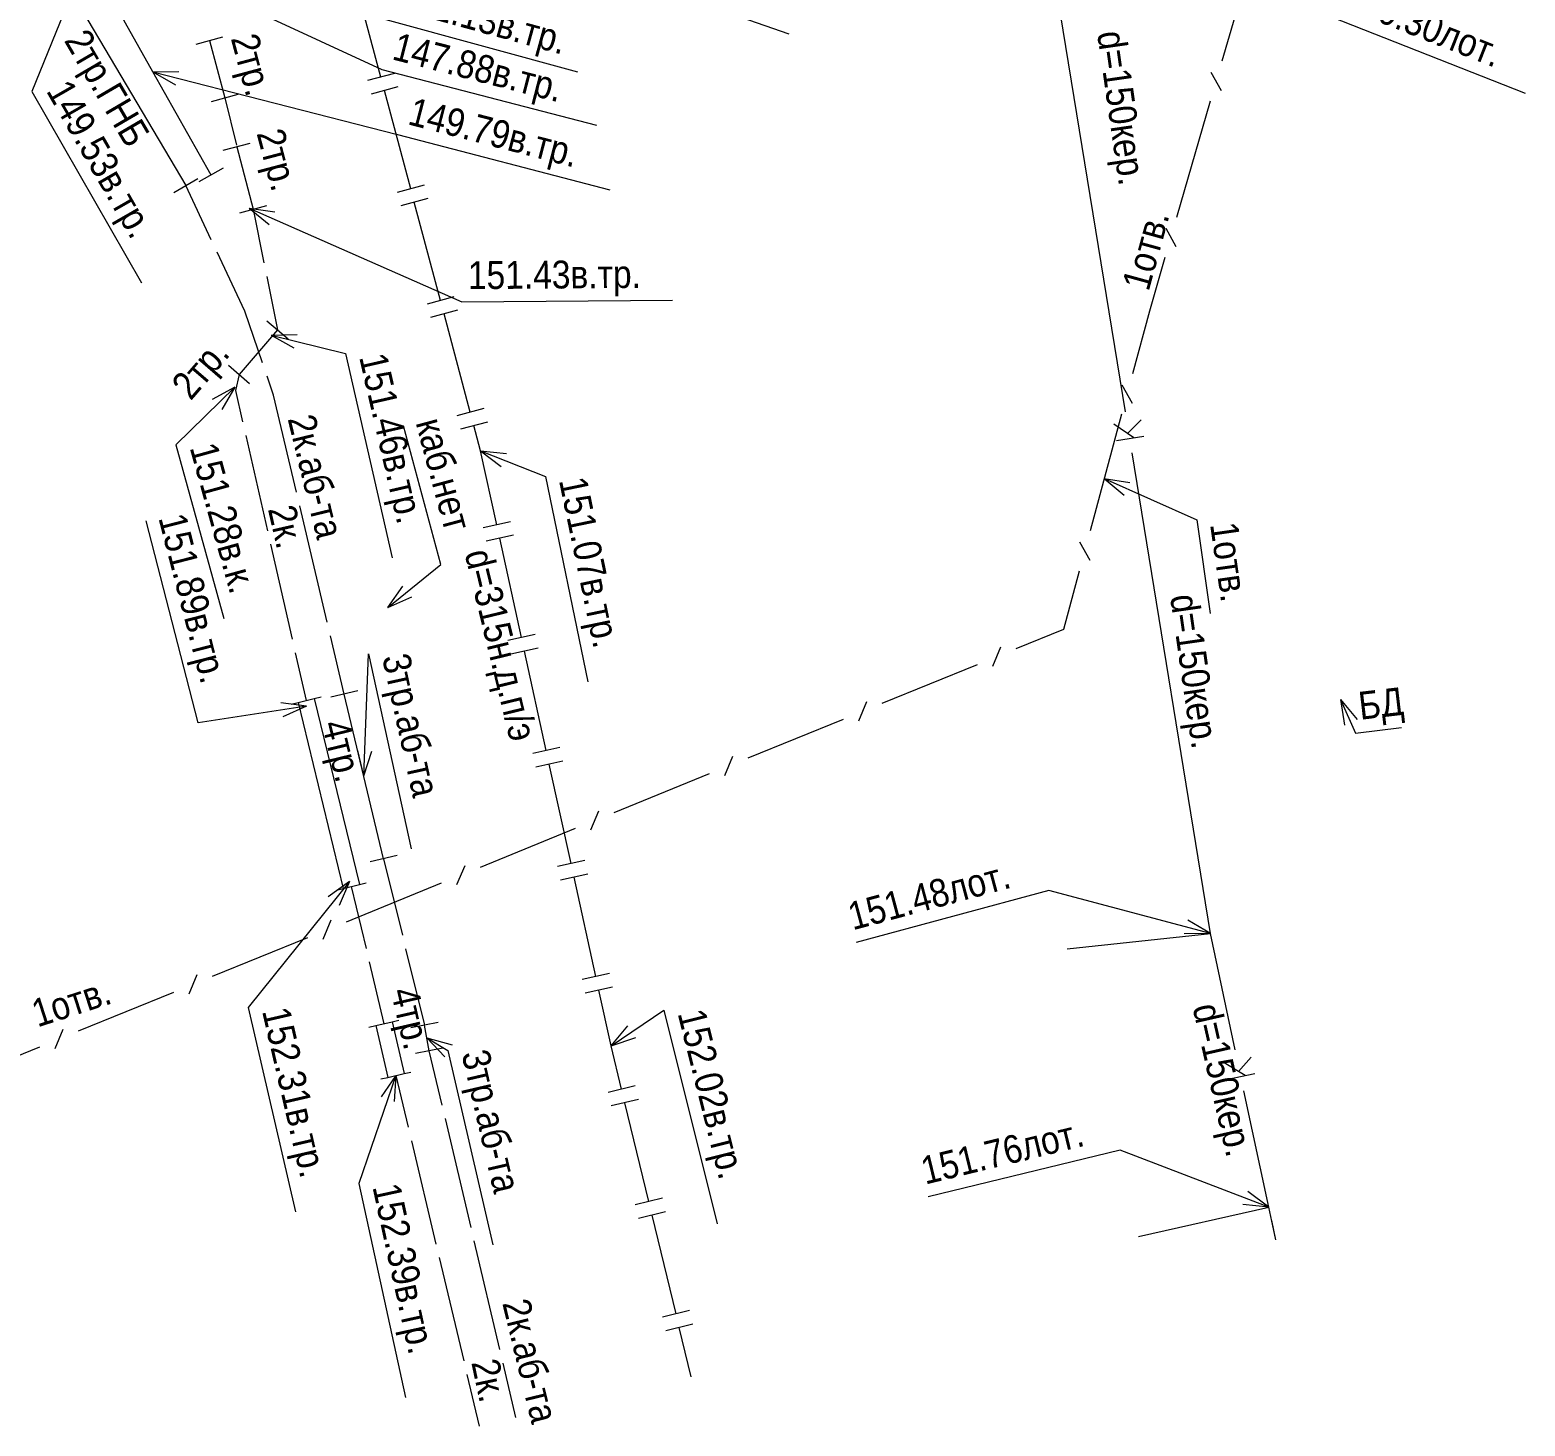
# Model space of a CAD drawing. Header units: metres. Extents: x 369 to 856, y 14070 to 14447.
# Drawn here: x 652.3 to 705.9, y 14210 to 14260.1 of the extents above; entities that cross this region are included whole.
import ezdxf
from ezdxf.enums import TextEntityAlignment as Align

# ---------------------------------------------------------------- set-up
doc = ezdxf.new("R2010")
doc.units = ezdxf.units.M
doc.header["$MEASUREMENT"] = 0
for name, color, linetype, lineweight in [('Газопровод', 7, 'Continuous', 25), ('Кабели', 7, 'Continuous', 25), ('Кабель связи', 7, 'Continuous', 25), ('Кабель электрический', 7, 'Continuous', 25), ('Канализация самотёчная', 7, 'Continuous', 25), ('Подземные коммуникации', 7, 'Continuous', 25)]:
    doc.layers.add(name, color=color, linetype=linetype, lineweight=lineweight)
doc.styles.add('Style-RUSSIAN_1251', font='RUSSIAN_1251.shx')
doc.styles.add('Style-RUSSIAN_1251 I 0.00000', font='RUSSIAN_1251.shx')
doc.linetypes.add('Kn', pattern='A,-1.75,[110,dgnlstyle-500_multi_und.shx,S=0.007857,R=0,X=0,Y=0],-1.75', length=3.5)

# ---------------------------------------------------------------- blocks, each defined once
blk = doc.blocks.new('msdElementTypeLineString_340')
at = {"layer": 'Кабели', "color": 252, "linetype": 'Continuous', "lineweight": 9}
for p, q in [((1.075, 31.9), (1.925, 32.426)), ((20.199, 1.246), (21.059, 1.754))]:
    blk.add_line(p, q, dxfattribs=at)
blk = doc.blocks.new('msdElementTypeMultiLine_41')
at = {"layer": 'Кабели', "color": 252, "linetype": 'Continuous', "lineweight": 9, "flags": 128}
blk.add_lwpolyline([(1.5, 32.163), (2.6, 30.387), (3.717, 28.579), (5.989, 25.061), (7.808, 22.41), (9.753, 19.593), (12.381, 15.361), (14.258, 12.288), (16.545, 8.413), (20.629, 1.5)], dxfattribs=at)
at = {"layer": 'Кабели', "color": 252, "linetype": 'Continuous', "lineweight": 9}
blk.add_blockref('msdElementTypeLineString_340', (0, 0), dxfattribs=at)
blk = doc.blocks.new('msdElementTypeLineString_341')
at = {"layer": 'Кабели', "color": 252, "linetype": 'Continuous', "lineweight": 9}
for p, q in [((1.899, 32.204), (1.101, 31.602)), ((21.529, 1.746), (20.659, 1.254))]:
    blk.add_line(p, q, dxfattribs=at)
blk = doc.blocks.new('msdElementTypeMultiLine_42')
at = {"layer": 'Кабели', "color": 252, "linetype": 'Continuous', "lineweight": 9, "flags": 128}
blk.add_lwpolyline([(21.094, 1.5), (19.005, 5.199), (16.062, 10.459), (12.961, 15.289), (11.485, 17.64), (10.05, 20.049), (8.464, 22.491), (5.174, 27.087), (2.666, 30.356), (1.5, 31.903)], dxfattribs=at)
at = {"layer": 'Кабели', "color": 252, "linetype": 'Continuous', "lineweight": 9}
blk.add_blockref('msdElementTypeLineString_341', (0, 0), dxfattribs=at)
blk = doc.blocks.new('msdElementTypeLineString_348')
at = {"layer": 'Кабели', "color": 252, "linetype": 'Continuous', "lineweight": 9}
for p, q in [((0, 5.972), (0.673, 3.229)), ((0.792, 2.743), (1.465, 0))]:
    blk.add_line(p, q, dxfattribs=at)
blk = doc.blocks.new('msdElementTypeMultiLine_47')
at = {"layer": 'Кабели', "color": 252, "linetype": 'Continuous', "lineweight": 9}
blk.add_blockref('msdElementTypeLineString_348', (0, 0), dxfattribs=at)
blk = doc.blocks.new('msdElementTypeLineString_358')
at = {"layer": 'Кабели', "color": 252, "linetype": 'Continuous', "lineweight": 9}
for p, q in [((1.991, 2.512), (1.009, 2.324)), ((2.166, 1.594), (1.184, 1.406))]:
    blk.add_line(p, q, dxfattribs=at)
blk = doc.blocks.new('msdElementTypeMultiLine_54')
at = {"layer": 'Кабели', "color": 252, "linetype": 'Continuous', "lineweight": 9, "flags": 128}
blk.add_lwpolyline([(1.675, 1.5), (1.5, 2.418)], dxfattribs=at)
at = {"layer": 'Кабели', "color": 252, "linetype": 'Continuous', "lineweight": 9}
blk.add_blockref('msdElementTypeLineString_358', (0, 0), dxfattribs=at)
blk = doc.blocks.new('msdElementTypeLineString_359')
at = {"layer": 'Кабели', "color": 252, "linetype": 'Continuous', "lineweight": 9}
for p, q in [((1.986, 7.525), (1.014, 7.293)), ((3.397, 1.616), (2.425, 1.384))]:
    blk.add_line(p, q, dxfattribs=at)
blk = doc.blocks.new('msdElementTypeMultiLine_55')
at = {"layer": 'Кабели', "color": 252, "linetype": 'Continuous', "lineweight": 9, "flags": 128}
blk.add_lwpolyline([(2.911, 1.5), (1.5, 7.409)], dxfattribs=at)
at = {"layer": 'Кабели', "color": 252, "linetype": 'Continuous', "lineweight": 9}
blk.add_blockref('msdElementTypeLineString_359', (0, 0), dxfattribs=at)
blk = doc.blocks.new('msdElementTypeLineString_422')
at = {"layer": 'Кабель электрический', "color": 252, "linetype": 'Continuous', "lineweight": 9}
for p, q in [((1.017, 3.42), (1.983, 3.68)), ((1.567, 1.37), (2.533, 1.63))]:
    blk.add_line(p, q, dxfattribs=at)
blk = doc.blocks.new('msdElementTypeMultiLine_118')
at = {"layer": 'Кабель электрический', "color": 252, "linetype": 'Continuous', "lineweight": 9, "flags": 128}
blk.add_lwpolyline([(1.5, 3.55), (2.05, 1.5)], dxfattribs=at)
at = {"layer": 'Кабель электрический', "color": 252, "linetype": 'Continuous', "lineweight": 9}
blk.add_blockref('msdElementTypeLineString_422', (0, 0), dxfattribs=at)
blk = doc.blocks.new('msdElementTypeLineString_423')
at = {"layer": 'Кабель электрический', "color": 252, "linetype": 'Continuous', "lineweight": 9}
blk.add_line((0, 1.76), (0.415, 0.06), dxfattribs=at)
blk = doc.blocks.new('msdElementTypeMultiLine_119')
at = {"layer": 'Кабель электрический', "color": 252, "linetype": 'Continuous', "lineweight": 9}
blk.add_blockref('msdElementTypeLineString_423', (0, 0), dxfattribs=at)
blk = doc.blocks.new('msdElementTypeLineString_424')
at = {"layer": 'Кабель электрический', "color": 252, "linetype": 'Continuous', "lineweight": 9}
for p, q in [((1.016, 3.613), (1.984, 3.867)), ((1.606, 1.373), (2.574, 1.627))]:
    blk.add_line(p, q, dxfattribs=at)
blk = doc.blocks.new('msdElementTypeMultiLine_120')
at = {"layer": 'Кабель электрический', "color": 252, "linetype": 'Continuous', "lineweight": 9, "flags": 128}
blk.add_lwpolyline([(1.5, 3.74), (2.09, 1.5)], dxfattribs=at)
at = {"layer": 'Кабель электрический', "color": 252, "linetype": 'Continuous', "lineweight": 9}
blk.add_blockref('msdElementTypeLineString_424', (0, 0), dxfattribs=at)
blk = doc.blocks.new('msdElementTypeLineString_425')
at = {"layer": 'Кабель электрический', "color": 252, "linetype": 'Continuous', "lineweight": 9}
for p, q in [((0, 4.33), (0.386, 2.41)), ((0.484, 1.92), (0.87, 0))]:
    blk.add_line(p, q, dxfattribs=at)
blk = doc.blocks.new('msdElementTypeMultiLine_121')
at = {"layer": 'Кабель электрический', "color": 252, "linetype": 'Continuous', "lineweight": 9}
blk.add_blockref('msdElementTypeLineString_425', (0, 0), dxfattribs=at)
blk = doc.blocks.new('msdElementTypeLineString_426')
at = {"layer": 'Кабель электрический', "color": 252, "linetype": 'Continuous', "lineweight": 9}
for p, q in [((2.501, 3.427), (3.259, 2.773)), ((1.121, 1.827), (1.879, 1.173))]:
    blk.add_line(p, q, dxfattribs=at)
blk = doc.blocks.new('msdElementTypeMultiLine_122')
at = {"layer": 'Кабель электрический', "color": 252, "linetype": 'Continuous', "lineweight": 9, "flags": 128}
blk.add_lwpolyline([(2.88, 3.1), (1.5, 1.5)], dxfattribs=at)
at = {"layer": 'Кабель электрический', "color": 252, "linetype": 'Continuous', "lineweight": 9}
blk.add_blockref('msdElementTypeLineString_426', (0, 0), dxfattribs=at)
blk = doc.blocks.new('msdElementTypeLine_135')
at = {"layer": 'Кабель электрический', "color": 252, "linetype": 'Continuous', "lineweight": 9}
for p, q in [((-0.117, 0.067), (0.126, 0.126)), ((0.125, 0.125), (0.709, 0.267)), ((0.709, 0.267), (0.952, 0.326))]:
    blk.add_line(p, q, dxfattribs=at)
blk = doc.blocks.new('msdElementTypeLine_136')
at = {"layer": 'Кабель электрический', "color": 252, "linetype": 'Continuous', "lineweight": 9}
for p, q in [((-0.117, 0.067), (0.126, 0.126)), ((0.125, 0.125), (0.709, 0.267)), ((0.709, 0.267), (0.952, 0.326))]:
    blk.add_line(p, q, dxfattribs=at)
blk = doc.blocks.new('msdElementTypeMultiLine_123')
at = {"layer": 'Кабель электрический', "color": 252, "linetype": 'Continuous', "lineweight": 9, "flags": 128}
for points in [[(0.125, 6.805), (1.745, 0.125)], [(0.709, 6.947), (2.329, 0.267)]]:
    blk.add_lwpolyline(points, dxfattribs=at)
at = {"layer": 'Кабель электрический', "color": 252, "linetype": 'Continuous', "lineweight": 9}
for name, p in [('msdElementTypeLine_136', (0, 6.68)), ('msdElementTypeLine_135', (1.62, 0))]:
    blk.add_blockref(name, p, dxfattribs=at)
blk = doc.blocks.new('msdElementTypeLineString_427')
at = {"layer": 'Кабель электрический', "color": 252, "linetype": 'Continuous', "lineweight": 9}
for p, q in [((0, 4.92), (0.527, 2.703)), ((0.643, 2.217), (1.17, 0))]:
    blk.add_line(p, q, dxfattribs=at)
blk = doc.blocks.new('msdElementTypeMultiLine_124')
at = {"layer": 'Кабель электрический', "color": 252, "linetype": 'Continuous', "lineweight": 9}
blk.add_blockref('msdElementTypeLineString_427', (0, 0), dxfattribs=at)
blk = doc.blocks.new('msdElementTypeLine_137')
at = {"layer": 'Кабель электрический', "color": 252, "linetype": 'Continuous', "lineweight": 9}
for p, q in [((-0.118, 0.069), (0.126, 0.126)), ((0.126, 0.125), (0.71, 0.261)), ((0.71, 0.261), (0.954, 0.317))]:
    blk.add_line(p, q, dxfattribs=at)
blk = doc.blocks.new('msdElementTypeLine_138')
at = {"layer": 'Кабель электрический', "color": 252, "linetype": 'Continuous', "lineweight": 9}
for p, q in [((-0.118, 0.069), (0.126, 0.126)), ((0.126, 0.125), (0.71, 0.261)), ((0.71, 0.261), (0.954, 0.317))]:
    blk.add_line(p, q, dxfattribs=at)
blk = doc.blocks.new('msdElementTypeMultiLine_125')
at = {"layer": 'Кабель электрический', "color": 252, "linetype": 'Continuous', "lineweight": 9, "flags": 128}
for points in [[(0.126, 1.985), (0.556, 0.125)], [(0.71, 2.121), (1.14, 0.261)]]:
    blk.add_lwpolyline(points, dxfattribs=at)
at = {"layer": 'Кабель электрический', "color": 252, "linetype": 'Continuous', "lineweight": 9}
for name, p in [('msdElementTypeLine_138', (0, 1.86)), ('msdElementTypeLine_137', (0.43, 0))]:
    blk.add_blockref(name, p, dxfattribs=at)
blk = doc.blocks.new('msdElementTypeLineString_498')
at = {"layer": 'Кабель электрический', "color": 252, "linetype": 'Continuous', "lineweight": 9}
for p, q in [((0.369, 9.506), (1.148, 6.093)), ((1.259, 5.606), (2.039, 2.194)), ((2.15, 1.706), (2.54, 0))]:
    blk.add_line(p, q, dxfattribs=at)
at = {"layer": 'Кабель электрический', "color": 252, "linetype": 'Continuous', "lineweight": 9, "flags": 128}
blk.add_lwpolyline([(0.13, 11.7), (0, 11.12), (0.257, 9.993)], dxfattribs=at)
blk = doc.blocks.new('msdElementTypeMultiLine_191')
at = {"layer": 'Кабель электрический', "color": 252, "linetype": 'Continuous', "lineweight": 9}
blk.add_blockref('msdElementTypeLineString_498', (0, 0), dxfattribs=at)
blk = doc.blocks.new('msdElementTypeLineString_500')
at = {"layer": 'Кабели', "color": 252, "linetype": 'Continuous', "lineweight": 9}
for p, q in [((0.913, 16.306), (0, 18.251)), ((5.081, 2.578), (4.094, 6.761)), ((5.69, 0), (5.196, 2.092))]:
    blk.add_line(p, q, dxfattribs=at)
at = {"layer": 'Кабели', "color": 252, "linetype": 'Continuous', "lineweight": 9, "flags": 128}
for points in [[(2.758, 11.883), (2.116, 13.742), (1.125, 15.853)], [(3.979, 7.248), (3.156, 10.732), (2.921, 11.411)]]:
    blk.add_lwpolyline(points, dxfattribs=at)
blk = doc.blocks.new('msdElementTypeMultiLine_195')
at = {"layer": 'Кабели', "color": 252, "linetype": 'Continuous', "lineweight": 9}
blk.add_blockref('msdElementTypeLineString_500', (0, 0), dxfattribs=at)
blk = doc.blocks.new('msdElementTypeLineString_573')
at = {"layer": 'Канализация самотёчная', "color": 252, "linetype": 'Continuous', "lineweight": 9}
for p, q in [((0.893, 5.645), (0, 9.823)), ((2.099, 0), (1.206, 4.178))]:
    blk.add_line(p, q, dxfattribs=at)
blk = doc.blocks.new('msdElementTypeLineString_574')
at = {"layer": 'Канализация самотёчная', "color": 252, "linetype": 'Continuous', "lineweight": 9}
for p, q in [((1.752, 5.233), (1.003, 5.687)), ((1.515, 5.377), (1.972, 5.893)), ((1.128, 5.1), (2.097, 5.307))]:
    blk.add_line(p, q, dxfattribs=at)
blk = doc.blocks.new('msdElementTypeMultiLine_262')
at = {"layer": 'Канализация самотёчная', "color": 252, "linetype": 'Continuous', "lineweight": 9}
for name, p in [('msdElementTypeLineString_573', (0.506, 0.506)), ('msdElementTypeLineString_574', (0, 0))]:
    blk.add_blockref(name, p, dxfattribs=at)
blk = doc.blocks.new('msdElementTypeMultiLine_263')
at = {"layer": 'Канализация самотёчная', "color": 252, "linetype": 'Continuous', "lineweight": 9, "flags": 128}
blk.add_lwpolyline([(0.001, 0.001), (4.682, 1.057)], dxfattribs=at)
blk = doc.blocks.new('msdElementTypeLineString_719')
at = {"layer": 'Канализация самотёчная', "color": 252, "linetype": 'Continuous', "lineweight": 9}
for p, q in [((2.807, 18.72), (0.001, 35.96)), ((5.855, 0), (3.049, 17.24))]:
    blk.add_line(p, q, dxfattribs=at)
blk = doc.blocks.new('msdElementTypeLineString_720')
at = {"layer": 'Канализация самотёчная', "color": 252, "linetype": 'Continuous', "lineweight": 9}
for p, q in [((3.621, 18.292), (2.895, 18.782)), ((3.391, 18.447), (3.873, 18.941)), ((2.992, 18.19), (3.969, 18.349))]:
    blk.add_line(p, q, dxfattribs=at)
blk = doc.blocks.new('msdElementTypeMultiLine_353')
at = {"layer": 'Канализация самотёчная', "color": 252, "linetype": 'Continuous', "lineweight": 9}
for name, p in [('msdElementTypeLineString_719', (0.506, 0.506)), ('msdElementTypeLineString_720', (0, 0))]:
    blk.add_blockref(name, p, dxfattribs=at)
blk = doc.blocks.new('msdElementTypeLineString_725')
at = {"layer": 'Кабель связи', "color": 252, "linetype": 'Continuous', "lineweight": 9}
for p, q in [((8.179, 28.349), (7.576, 26.267)), ((7.186, 25.875), (7.547, 25.218)), ((7.158, 24.826), (5.951, 20.662)), ((5.561, 20.27), (5.923, 19.613)), ((5.533, 19.221), (4.326, 15.057)), ((3.936, 14.665), (4.298, 14.008)), ((2.36, 9.041), (2.734, 8.391)), ((2.352, 7.992), (1.222, 3.806)), ((0.84, 3.407), (1.213, 2.757)), ((0.831, 2.358), (0.266, 0.265))]:
    blk.add_line(p, q, dxfattribs=at)
at = {"layer": 'Кабель связи', "color": 252, "linetype": 'Continuous', "lineweight": 9, "flags": 128}
blk.add_lwpolyline([(3.908, 13.616), (3.35, 11.69), (2.743, 9.44)], dxfattribs=at)
blk = doc.blocks.new('msdElementTypeMultiLine_359')
at = {"layer": 'Кабель связи', "color": 252, "linetype": 'Continuous', "lineweight": 9}
blk.add_blockref('msdElementTypeLineString_725', (0, 0), dxfattribs=at)
blk = doc.blocks.new('msdElementTypeLineString_736')
at = {"layer": 'Кабель связи', "color": 252, "linetype": 'Continuous', "lineweight": 9}
for p, q in [((57.949, 23.783), (56.24, 23.086)), ((55.691, 23.149), (55.4, 22.458)), ((54.851, 22.52), (51.433, 21.126)), ((50.884, 21.189), (50.593, 20.498)), ((50.044, 20.56), (46.626, 19.167)), ((46.077, 19.229), (45.786, 18.538)), ((45.237, 18.6), (41.819, 17.207)), ((41.27, 17.269), (40.979, 16.578)), ((40.43, 16.64), (37.012, 15.247)), ((36.463, 15.309), (36.173, 14.618)), ((35.623, 14.681), (32.205, 13.287)), ((31.656, 13.349), (31.366, 12.658)), ((30.816, 12.721), (27.399, 11.327)), ((26.849, 11.39), (26.559, 10.699)), ((26.01, 10.761), (22.592, 9.367)), ((22.042, 9.43), (21.752, 8.739)), ((21.203, 8.801), (17.785, 7.408))]:
    blk.add_line(p, q, dxfattribs=at)
blk = doc.blocks.new('msdElementTypeMultiLine_367')
at = {"layer": 'Кабель связи', "color": 252, "linetype": 'Continuous', "lineweight": 9}
blk.add_blockref('msdElementTypeLineString_736', (0, 0), dxfattribs=at)
blk = doc.blocks.new('msdElementTypeMultiLine_370')
at = {"layer": 'Канализация самотёчная', "color": 252, "linetype": 'Continuous', "lineweight": 9, "flags": 128}
blk.add_lwpolyline([(0.001, 0.001), (5.134, 0.557)], dxfattribs=at)
blk = doc.blocks.new('msdElementTypeLineString_853')
at = {"layer": 'Кабели', "color": 252, "linetype": 'Continuous', "lineweight": 9}
for p, q in [((0.461, 11.214), (0, 13.165)), ((1.497, 6.826), (0.576, 10.728)), ((2.534, 2.438), (1.612, 6.34)), ((3.11, 0.001), (2.649, 1.951))]:
    blk.add_line(p, q, dxfattribs=at)
blk = doc.blocks.new('msdElementTypeMultiLine_458')
at = {"layer": 'Кабели', "color": 252, "linetype": 'Continuous', "lineweight": 9}
blk.add_blockref('msdElementTypeLineString_853', (0, 0), dxfattribs=at)
blk = doc.blocks.new('msdElementTypeLineString_902')
at = {"layer": 'Кабель электрический', "color": 252, "linetype": 'Continuous', "lineweight": 9}
for p, q in [((0, 12.581), (0.441, 10.728)), ((0.556, 10.241), (1.438, 6.534)), ((1.553, 6.048), (2.435, 2.341)), ((2.55, 1.854), (2.991, 0.001))]:
    blk.add_line(p, q, dxfattribs=at)
blk = doc.blocks.new('msdElementTypeMultiLine_496')
at = {"layer": 'Кабель электрический', "color": 252, "linetype": 'Continuous', "lineweight": 9}
blk.add_blockref('msdElementTypeLineString_902', (0, 0), dxfattribs=at)
blk = doc.blocks.new('msdElementTypeLineString_936')
at = {"layer": 'Газопровод', "color": 252, "linetype": 'Continuous', "lineweight": 9}
for p, q in [((3.162, 47.146), (2.221, 50.672)), ((3.645, 47.275), (2.679, 47.017)), ((3.774, 46.792), (2.808, 46.534)), ((4.231, 43.137), (3.291, 46.663)), ((4.714, 43.266), (3.748, 43.008)), ((4.843, 42.783), (3.877, 42.525)), ((5.301, 39.128), (4.36, 42.654)), ((5.784, 39.257), (4.818, 38.999)), ((5.913, 38.774), (4.947, 38.516)), ((6.37, 35.119), (5.43, 38.645)), ((6.854, 35.248), (5.887, 34.99)), ((6.982, 34.765), (6.016, 34.507)), ((7.81, 31.189), (6.833, 30.974)), ((7.917, 30.7), (6.94, 30.486)), ((8.21, 27.029), (7.428, 30.593)), ((8.698, 27.136), (7.721, 26.921)), ((8.805, 26.647), (7.829, 26.433)), ((9.098, 22.976), (8.317, 26.54)), ((9.587, 23.083), (8.61, 22.869)), ((9.694, 22.594), (8.717, 22.38)), ((9.987, 18.923), (9.205, 22.487)), ((10.475, 19.03), (9.498, 18.816)), ((10.582, 18.541), (9.605, 18.327)), ((10.875, 14.87), (10.094, 18.434)), ((11.364, 14.977), (10.387, 14.763)), ((11.471, 14.488), (10.494, 14.274)), ((12.284, 10.942), (11.312, 10.707)), ((12.402, 10.456), (11.43, 10.221)), ((12.775, 6.792), (11.916, 10.339)), ((13.261, 6.91), (12.289, 6.674)), ((13.379, 6.424), (12.407, 6.188)), ((13.753, 2.76), (12.893, 6.306)), ((14.238, 2.877), (13.267, 2.642)), ((14.356, 2.392), (13.384, 2.156)), ((14.3, 0.5), (13.87, 2.274))]:
    blk.add_line(p, q, dxfattribs=at)
at = {"layer": 'Газопровод', "color": 252, "linetype": 'Continuous', "lineweight": 9, "flags": 128}
for points in [[(7.321, 31.082), (6.74, 33.734), (6.499, 34.636)], [(11.798, 10.825), (11.42, 12.384), (10.982, 14.381)]]:
    blk.add_lwpolyline(points, dxfattribs=at)
blk = doc.blocks.new('msdElementTypeMultiLine_523')
at = {"layer": 'Газопровод', "color": 252, "linetype": 'Continuous', "lineweight": 9}
blk.add_blockref('msdElementTypeLineString_936', (0, 0), dxfattribs=at)
blk = doc.blocks.new('msdElementTypeLineString_978')
at = {"layer": 'Канализация самотёчная', "color": 252, "linetype": 'Continuous', "lineweight": 9}
blk.add_line((0.252, 0.001), (0.105, 0.685), dxfattribs=at)
blk = doc.blocks.new('msdElementTypeMultiLine_557')
at = {"layer": 'Канализация самотёчная', "color": 252, "linetype": 'Kn', "lineweight": 9, "flags": 128}
blk.add_lwpolyline([(0.758, 0.507), (0.507, 1.676)], dxfattribs=at)
at = {"layer": 'Канализация самотёчная', "color": 252, "linetype": 'Continuous', "lineweight": 9}
blk.add_blockref('msdElementTypeLineString_978', (0.506, 0.506), dxfattribs=at)
blk = doc.blocks.new('DIMTXT_63')
at = {"layer": 'Кабели', "color": 252, "linetype": 'Continuous', "lineweight": 9}
for q in [(-0.571, -0.739), (-0.108, -0.928)]:
    blk.add_line((0, 0), q, dxfattribs=at)
at = {"layer": 'Кабели', "color": 252, "linetype": 'Continuous', "lineweight": 9, "flags": 128}
blk.add_lwpolyline([(0, 0), (-1.444, -3.545), (2.496, -10.402)], dxfattribs=at)
at = {"layer": 'Кабели', "color": 252, "linetype": 'Continuous', "lineweight": 9, "style": 'Style-RUSSIAN_1251', "width": 0.9}
blk.add_text('149.53в.тр.', height=1, rotation=299.8786, dxfattribs=at).set_placement((-0.074, -3.018), align=Align.TOP_LEFT)
blk = doc.blocks.new('DIMTXT_64')
at = {"layer": 'Кабели', "color": 252, "linetype": 'Continuous', "lineweight": 9}
for q in [(0.711, -0.606), (0.922, -0.152)]:
    blk.add_line((0, 0), q, dxfattribs=at)
at = {"layer": 'Кабели', "color": 252, "linetype": 'Continuous', "lineweight": 9, "flags": 128}
blk.add_lwpolyline([(0, 0), (11.16, -5.178), (18.864, -7.169)], dxfattribs=at)
at = {"layer": 'Кабели', "color": 252, "linetype": 'Continuous', "lineweight": 9, "style": 'Style-RUSSIAN_1251', "width": 0.9}
blk.add_text('147.88в.тр.', height=1, rotation=345.5136, dxfattribs=at).set_placement((11.74, -3.831), align=Align.TOP_LEFT)
blk = doc.blocks.new('DIMTXT_82')
at = {"layer": 'Кабели', "color": 252, "linetype": 'Continuous', "lineweight": 9}
for q in [(-0.216, 0.909), (0.284, 0.89)]:
    blk.add_line((0, 0), q, dxfattribs=at)
at = {"layer": 'Кабели', "color": 252, "linetype": 'Continuous', "lineweight": 9, "flags": 128}
blk.add_lwpolyline([(0, 0), (0.164, 4.383), (1.703, -2.616)], dxfattribs=at)
at = {"layer": 'Кабели', "color": 252, "linetype": 'Continuous', "lineweight": 9, "style": 'Style-RUSSIAN_1251', "width": 0.9}
blk.add_text('3тр.аб-та', height=1, rotation=282.398, dxfattribs=at).set_placement((1.629, 4.475), align=Align.TOP_LEFT)
blk = doc.blocks.new('DIMTXT_133')
at = {"layer": 'Кабель связи', "color": 252, "linetype": 'Continuous', "lineweight": 9}
for q in [(0.72, -0.595), (0.924, -0.139)]:
    blk.add_line((0, 0), q, dxfattribs=at)
at = {"layer": 'Кабель связи', "color": 252, "linetype": 'Continuous', "lineweight": 9, "flags": 128}
blk.add_lwpolyline([(0, 0), (3.321, -1.483), (3.801, -4.841)], dxfattribs=at)
at = {"layer": 'Кабель связи', "color": 252, "linetype": 'Continuous', "lineweight": 9, "style": 'Style-RUSSIAN_1251', "width": 0.9}
blk.add_text('1отв.', height=1, rotation=278.1249, dxfattribs=at).set_placement((4.789, -1.5), align=Align.TOP_LEFT)
blk = doc.blocks.new('DIMTXT_148')
at = {"layer": 'Кабели', "color": 252, "linetype": 'Continuous', "lineweight": 9}
for q in [(0.647, -0.674), (0.902, -0.244)]:
    blk.add_line((0, 0), q, dxfattribs=at)
at = {"layer": 'Кабели', "color": 252, "linetype": 'Continuous', "lineweight": 9, "flags": 128}
blk.add_lwpolyline([(0, 0), (0.751, -0.445), (2.37, -7.425)], dxfattribs=at)
at = {"layer": 'Кабели', "color": 252, "linetype": 'Continuous', "lineweight": 9, "style": 'Style-RUSSIAN_1251', "width": 0.9}
blk.add_text('3тр.аб-та', height=1, rotation=283.0628, dxfattribs=at).set_placement((2.214, -0.336), align=Align.TOP_LEFT)
blk = doc.blocks.new('DIMTXT_158')
at = {"layer": 'Газопровод', "color": 252, "linetype": 'Continuous', "lineweight": 9}
for q in [(0.608, 0.709), (0.887, 0.294)]:
    blk.add_line((0, 0), q, dxfattribs=at)
at = {"layer": 'Газопровод', "color": 252, "linetype": 'Continuous', "lineweight": 9, "flags": 128}
blk.add_lwpolyline([(0, 0), (1.895, 1.272), (3.814, -6.392)], dxfattribs=at)
at = {"layer": 'Газопровод', "color": 252, "linetype": 'Continuous', "lineweight": 9, "style": 'Style-RUSSIAN_1251', "width": 0.9}
blk.add_text('152.02в.тр.', height=1, rotation=284.0585, dxfattribs=at).set_placement((3.356, 1.406), align=Align.TOP_LEFT)
blk = doc.blocks.new('DIMTXT_159')
at = {"layer": 'Газопровод', "color": 252, "linetype": 'Continuous', "lineweight": 9}
for q in [(0.743, -0.566), (0.928, -0.102)]:
    blk.add_line((0, 0), q, dxfattribs=at)
at = {"layer": 'Газопровод', "color": 252, "linetype": 'Continuous', "lineweight": 9, "flags": 128}
blk.add_lwpolyline([(0, 0), (2.323, -0.929), (3.846, -8.291)], dxfattribs=at)
at = {"layer": 'Газопровод', "color": 252, "linetype": 'Continuous', "lineweight": 9, "style": 'Style-RUSSIAN_1251', "width": 0.9}
blk.add_text('151.07в.тр.', height=1, rotation=281.689, dxfattribs=at).set_placement((3.788, -0.856), align=Align.TOP_LEFT)
blk = doc.blocks.new('DIMTXT_296')
at = {"layer": 'Кабели', "color": 252, "linetype": 'Continuous', "lineweight": 9}
for q in [(0.934, 0.019), (0.81, -0.466)]:
    blk.add_line((0, 0), q, dxfattribs=at)
at = {"layer": 'Кабели', "color": 252, "linetype": 'Continuous', "lineweight": 9, "flags": 128}
blk.add_lwpolyline([(0, 0), (8.78, -2.249), (16.399, -4.231)], dxfattribs=at)
at = {"layer": 'Кабели', "color": 252, "linetype": 'Continuous', "lineweight": 9, "style": 'Style-RUSSIAN_1251', "width": 0.9}
blk.add_text('149.79в.тр.', height=1, rotation=345.4182, dxfattribs=at).set_placement((9.363, -0.903), align=Align.TOP_LEFT)
blk = doc.blocks.new('DIMTXT_388')
at = {"layer": 'Канализация самотёчная', "color": 252, "linetype": 'Continuous', "lineweight": 9}
for q in [(0.79, -0.498), (0.934, -0.02)]:
    blk.add_line((0, 0), q, dxfattribs=at)
at = {"layer": 'Канализация самотёчная', "color": 252, "linetype": 'Continuous', "lineweight": 9, "flags": 128}
blk.add_lwpolyline([(0, 0), (10.169, -3.055), (17.149, -5.811)], dxfattribs=at)
at = {"layer": 'Канализация самотёчная', "color": 252, "linetype": 'Continuous', "lineweight": 9, "style": 'Style-RUSSIAN_1251', "width": 0.9}
blk.add_text('150.30лот.', height=1, rotation=338.4577, dxfattribs=at).set_placement((10.91, -1.789), align=Align.TOP_LEFT)
blk = doc.blocks.new('DIMTXT_399')
at = {"layer": 'Канализация самотёчная', "color": 252, "linetype": 'Continuous', "lineweight": 9}
for q in [(-0.934, -0.011), (-0.806, 0.473)]:
    blk.add_line((0, 0), q, dxfattribs=at)
at = {"layer": 'Канализация самотёчная', "color": 252, "linetype": 'Continuous', "lineweight": 9, "flags": 128}
blk.add_lwpolyline([(0, 0), (-5.79, 1.538), (-12.715, -0.328)], dxfattribs=at)
at = {"layer": 'Канализация самотёчная', "color": 252, "linetype": 'Continuous', "lineweight": 9, "style": 'Style-RUSSIAN_1251', "width": 0.9}
blk.add_text('151.48лот.', height=1, rotation=15.0754, dxfattribs=at).set_placement((-13.092, 1.073), align=Align.TOP_LEFT)
blk = doc.blocks.new('DIMTXT_431')
at = {"layer": 'Канализация самотёчная', "color": 252, "linetype": 'Continuous', "lineweight": 9}
for q in [(-0.751, 0.556), (-0.93, 0.089)]:
    blk.add_line((0, 0), q, dxfattribs=at)
at = {"layer": 'Канализация самотёчная', "color": 252, "linetype": 'Continuous', "lineweight": 9, "flags": 128}
blk.add_lwpolyline([(0, 0), (-5.333, 2.045), (-12.226, 0.369)], dxfattribs=at)
at = {"layer": 'Канализация самотёчная', "color": 252, "linetype": 'Continuous', "lineweight": 9, "style": 'Style-RUSSIAN_1251', "width": 0.9}
blk.add_text('151.76лот.', height=1, rotation=13.6646, dxfattribs=at).set_placement((-12.568, 1.778), align=Align.TOP_LEFT)
blk = doc.blocks.new('DIMTXT_514')
at = {"layer": 'Кабель электрический', "color": 252, "linetype": 'Continuous', "lineweight": 9}
for q in [(-0.927, 0.111), (-0.852, -0.383)]:
    blk.add_line((0, 0), q, dxfattribs=at)
at = {"layer": 'Кабель электрический', "color": 252, "linetype": 'Continuous', "lineweight": 9, "flags": 128}
blk.add_lwpolyline([(0, 0), (-3.898, -0.597), (-5.76, 6.642)], dxfattribs=at)
at = {"layer": 'Кабель электрический', "color": 252, "linetype": 'Continuous', "lineweight": 9, "style": 'Style-RUSSIAN_1251', "width": 0.9}
blk.add_text('151.89в.тр.', height=1, rotation=284.4255, dxfattribs=at).set_placement((-4.356, 7.003), align=Align.TOP_LEFT)
blk = doc.blocks.new('DIMTXT_515')
at = {"layer": 'Кабель электрический', "color": 252, "linetype": 'Continuous', "lineweight": 9}
for q in [(-0.758, -0.546), (-0.368, -0.859)]:
    blk.add_line((0, 0), q, dxfattribs=at)
at = {"layer": 'Кабель электрический', "color": 252, "linetype": 'Continuous', "lineweight": 9, "flags": 128}
blk.add_lwpolyline([(0, 0), (-3.627, -4.525), (-1.937, -11.851)], dxfattribs=at)
at = {"layer": 'Кабель электрический', "color": 252, "linetype": 'Continuous', "lineweight": 9, "style": 'Style-RUSSIAN_1251', "width": 0.9}
blk.add_text('152.31в.тр.', height=1, rotation=282.9886, dxfattribs=at).set_placement((-2.163, -4.419), align=Align.TOP_LEFT)
blk = doc.blocks.new('DIMTXT_516')
at = {"layer": 'Кабель электрический', "color": 252, "linetype": 'Continuous', "lineweight": 9}
for q in [(-0.529, -0.77), (-0.056, -0.932)]:
    blk.add_line((0, 0), q, dxfattribs=at)
at = {"layer": 'Кабель электрический', "color": 252, "linetype": 'Continuous', "lineweight": 9, "flags": 128}
blk.add_lwpolyline([(0, 0), (-1.33, -3.876), (0.345, -11.56)], dxfattribs=at)
at = {"layer": 'Кабель электрический', "color": 252, "linetype": 'Continuous', "lineweight": 9, "style": 'Style-RUSSIAN_1251', "width": 0.9}
blk.add_text('152.39в.тр.', height=1, rotation=282.2948, dxfattribs=at).set_placement((0.134, -3.787), align=Align.TOP_LEFT)
blk = doc.blocks.new('DIMTXT_517')
at = {"layer": 'Кабель электрический', "color": 252, "linetype": 'Continuous', "lineweight": 9}
for q in [(0.934, 0.025), (0.813, -0.46)]:
    blk.add_line((0, 0), q, dxfattribs=at)
at = {"layer": 'Кабель электрический', "color": 252, "linetype": 'Continuous', "lineweight": 9, "flags": 128}
blk.add_lwpolyline([(0, 0), (2.667, -0.664), (4.343, -7.992)], dxfattribs=at)
at = {"layer": 'Кабель электрический', "color": 252, "linetype": 'Continuous', "lineweight": 9, "style": 'Style-RUSSIAN_1251', "width": 0.9}
blk.add_text('151.46в.тр.', height=1, rotation=282.8878, dxfattribs=at).set_placement((4.13, -0.56), align=Align.TOP_LEFT)
blk = doc.blocks.new('DIMTXT_518')
at = {"layer": 'Кабель электрический', "color": 252, "linetype": 'Continuous', "lineweight": 9}
for q in [(-0.819, -0.449), (-0.47, -0.807)]:
    blk.add_line((0, 0), q, dxfattribs=at)
at = {"layer": 'Кабель электрический', "color": 252, "linetype": 'Continuous', "lineweight": 9, "flags": 128}
blk.add_lwpolyline([(0, 0), (-2.124, -2.069), (-0.401, -8.303)], dxfattribs=at)
at = {"layer": 'Кабель электрический', "color": 252, "linetype": 'Continuous', "lineweight": 9, "style": 'Style-RUSSIAN_1251', "width": 0.9}
blk.add_text('151.28в.к.', height=1, rotation=285.4542, dxfattribs=at).set_placement((-0.667, -1.9), align=Align.TOP_LEFT)
blk = doc.blocks.new('DIMTXT_519')
at = {"layer": 'Кабель электрический', "color": 252, "linetype": 'Continuous', "lineweight": 9}
for q in [(0.723, -0.591), (0.924, -0.134)]:
    blk.add_line((0, 0), q, dxfattribs=at)
at = {"layer": 'Кабель электрический', "color": 252, "linetype": 'Continuous', "lineweight": 9, "flags": 128}
blk.add_lwpolyline([(0, 0), (7.633, -3.359), (15.193, -3.301)], dxfattribs=at)
at = {"layer": 'Кабель электрический', "color": 252, "linetype": 'Continuous', "lineweight": 9, "style": 'Style-RUSSIAN_1251', "width": 0.9}
blk.add_text('151.43в.тр.', height=1, rotation=0.4409, dxfattribs=at).set_placement((7.847, -1.907), align=Align.TOP_LEFT)
blk = doc.blocks.new('DIMTXT_520')
at = {"layer": 'Кабель электрический', "color": 252, "linetype": 'Continuous', "lineweight": 9}
for q in [(0.71, -0.606), (0.921, -0.153)]:
    blk.add_line((0, 0), q, dxfattribs=at)
at = {"layer": 'Кабель электрический', "color": 252, "linetype": 'Continuous', "lineweight": 9, "flags": 128}
blk.add_lwpolyline([(0, 0), (7.244, -3.372), (14.117, -5.258)], dxfattribs=at)
at = {"layer": 'Кабель электрический', "color": 252, "linetype": 'Continuous', "lineweight": 9, "style": 'Style-RUSSIAN_1251', "width": 0.9}
blk.add_text('151.13в.тр.', height=1, rotation=344.6521, dxfattribs=at).set_placement((7.844, -2.033), align=Align.TOP_LEFT)
blk = doc.blocks.new('DIMTXT_577')
at = {"layer": 'Кабель электрический', "color": 252, "linetype": 'Continuous', "lineweight": 9}
for q in [(0.539, 0.763), (0.855, 0.376)]:
    blk.add_line((0, 0), q, dxfattribs=at)
at = {"layer": 'Кабель электрический', "color": 252, "linetype": 'Continuous', "lineweight": 9, "flags": 128}
blk.add_lwpolyline([(0, 0), (1.893, 1.546), (0.555, 6.518)], dxfattribs=at)
at = {"layer": 'Кабель электрический', "color": 252, "linetype": 'Continuous', "lineweight": 9, "style": 'Style-RUSSIAN_1251', "width": 0.9}
blk.add_text('каб.нет', height=1, rotation=285.058, dxfattribs=at).set_placement((1.955, 6.895), align=Align.TOP_LEFT)
blk = doc.blocks.new('DIMTXT_578')
at = {"layer": 'Подземные коммуникации', "color": 252, "linetype": 'Continuous', "lineweight": 9}
for q in [(0.139, -0.924), (0.595, -0.72)]:
    blk.add_line((0, 0), q, dxfattribs=at)
at = {"layer": 'Подземные коммуникации', "color": 252, "linetype": 'Continuous', "lineweight": 9, "flags": 128}
blk.add_lwpolyline([(0, 0), (0.537, -1.204), (2.191, -1.011)], dxfattribs=at)
at = {"layer": 'Подземные коммуникации', "color": 252, "linetype": 'Continuous', "lineweight": 9, "style": 'Style-RUSSIAN_1251', "width": 0.9}
blk.add_text('БД', height=1, rotation=6.6576, dxfattribs=at).set_placement((0.593, 0.263), align=Align.TOP_LEFT)
blk = doc.blocks.new('DIMTXT_613')
at = {"layer": 'Газопровод', "color": 252, "linetype": 'Continuous', "lineweight": 9}
for q in [(0.777, -0.519), (0.933, -0.044)]:
    blk.add_line((0, 0), q, dxfattribs=at)
at = {"layer": 'Газопровод', "color": 252, "linetype": 'Continuous', "lineweight": 9, "flags": 128}
blk.add_lwpolyline([(0, 0), (8.445, -2.777), (16.505, -5.596)], dxfattribs=at)
at = {"layer": 'Газопровод', "color": 252, "linetype": 'Continuous', "lineweight": 9, "style": 'Style-RUSSIAN_1251', "width": 0.9}
blk.add_text('d=315н.д.п/э', height=1, rotation=340.7265, dxfattribs=at).set_placement((9.136, -1.483), align=Align.TOP_LEFT)

msp = doc.modelspace()

# ---------------------------------------------------------------- block references
at = {"layer": 'Газопровод', "color": 252, "linetype": 'Continuous', "lineweight": 9}
for name, p in [('msdElementTypeMultiLine_523', (661.7, 14211.246)), ('DIMTXT_613', (662.99, 14265.533)), ('DIMTXT_159', (668.44, 14244.98)), ('DIMTXT_158', (673.12, 14223.63))]:
    msp.add_blockref(name, p, dxfattribs=at)
at = {"layer": 'Кабели', "color": 252, "linetype": 'Continuous', "lineweight": 9}
for name, p in [('msdElementTypeMultiLine_41', (637.228, 14253)), ('msdElementTypeMultiLine_42', (637.671, 14253.376)), ('DIMTXT_64', (653.733, 14263.835)), ('DIMTXT_63', (653.773, 14261.413)), ('DIMTXT_296', (656.676, 14258.575)), ('msdElementTypeMultiLine_195', (657.857, 14236.249)), ('DIMTXT_82', (664.248, 14233.312)), ('msdElementTypeMultiLine_55', (662.047, 14228.84)), ('msdElementTypeMultiLine_47', (664.958, 14224.368)), ('msdElementTypeMultiLine_54', (664.923, 14221.95)), ('DIMTXT_148', (666.511, 14223.909)), ('msdElementTypeMultiLine_458', (666.598, 14210.285))]:
    msp.add_blockref(name, p, dxfattribs=at)
at = {"layer": 'Кабель связи', "color": 252, "linetype": 'Continuous', "lineweight": 9}
for name, p in [('msdElementTypeMultiLine_359', (689.089, 14238.3)), ('DIMTXT_133', (690.817, 14243.981)), ('msdElementTypeMultiLine_367', (631.406, 14214.782))]:
    msp.add_blockref(name, p, dxfattribs=at)
at = {"layer": 'Кабель электрический', "color": 252, "linetype": 'Continuous', "lineweight": 9}
for name, p in [('DIMTXT_520', (657.799, 14263.833)), ('msdElementTypeMultiLine_118', (657.21, 14256.15)), ('msdElementTypeMultiLine_119', (659.26, 14255.89)), ('msdElementTypeMultiLine_120', (658.19, 14252.15)), ('DIMTXT_519', (660.132, 14253.686)), ('msdElementTypeMultiLine_121', (660.28, 14249.32)), ('msdElementTypeMultiLine_122', (658.27, 14246.22)), ('DIMTXT_517', (660.922, 14249.13)), ('msdElementTypeMultiLine_191', (659.64, 14236.02)), ('DIMTXT_518', (659.625, 14247.264)), ('DIMTXT_577', (665.114, 14239.357)), ('DIMTXT_514', (662.197, 14235.819)), ('msdElementTypeMultiLine_123', (661.763, 14229.144)), ('DIMTXT_515', (663.73, 14229.521)), ('msdElementTypeMultiLine_124', (663.8, 14224.42)), ('msdElementTypeMultiLine_125', (664.552, 14222.367)), ('DIMTXT_516', (665.398, 14222.564)), ('msdElementTypeMultiLine_496', (665.4, 14209.979))]:
    msp.add_blockref(name, p, dxfattribs=at)
at = {"layer": 'Канализация самотёчная', "color": 252, "linetype": 'Continuous', "lineweight": 9}
for name, p in [('msdElementTypeMultiLine_353', (688.266, 14227.155)), ('DIMTXT_388', (688.773, 14263.621)), ('DIMTXT_399', (694.627, 14227.661)), ('msdElementTypeMultiLine_370', (689.493, 14227.104)), ('msdElementTypeMultiLine_262', (694.121, 14217.332)), ('DIMTXT_431', (696.726, 14217.838)), ('msdElementTypeMultiLine_263', (692.044, 14216.781)), ('msdElementTypeMultiLine_557', (696.219, 14216.162))]:
    msp.add_blockref(name, p, dxfattribs=at)
at = {"layer": 'Подземные коммуникации', "color": 252, "linetype": 'Continuous', "lineweight": 9}
msp.add_blockref('DIMTXT_578', (699.3, 14236.055), dxfattribs=at)

# ---------------------------------------------------------------- texts
at = {"layer": 'Газопровод', "color": 252, "linetype": 'Continuous', "lineweight": 9, "style": 'Style-RUSSIAN_1251 I 0.00000', "width": 0.9}
msp.add_text('d=315н.д.п/э  ', height=1, rotation=283.6188, dxfattribs=at).set_placement((667.86, 14241.306))
at = {"layer": 'Кабели', "color": 252, "linetype": 'Continuous', "lineweight": 9, "style": 'Style-RUSSIAN_1251 I 0.00000', "width": 0.9}
msp.add_text('2тр.ГНБ', height=1, rotation=300.348, dxfattribs=at).set_placement((654.337, 14260.21), align=Align.TOP_LEFT)
at = {"layer": 'Кабели', "color": 252, "linetype": 'Continuous', "lineweight": 9, "style": 'Style-RUSSIAN_1251', "width": 0.899998}
for p in [(661.51, 14246.132), (669.213, 14214.396)]:
    msp.add_text('2к.аб-та', height=1, rotation=283.6809, dxfattribs=at).set_placement(p)
at = {"layer": 'Кабель связи', "color": 252, "linetype": 'Continuous', "lineweight": 9, "style": 'Style-RUSSIAN_1251', "width": 0.899998}
for rotation, p in [(74.6666, (692.41, 14250.671)), (17.8321, (652.539, 14224.285))]:
    msp.add_text('1отв.', height=1, rotation=rotation, dxfattribs=at).set_placement(p)
at = {"layer": 'Кабель электрический', "color": 252, "linetype": 'Continuous', "lineweight": 9, "style": 'Style-RUSSIAN_1251 I 0.00000', "width": 0.9}
for s, rotation, p in [('2тр.', 285.018, (659.47, 14259.782)), ('2тр.', 284.756, (660.395, 14256.377)), ('2тр.', 49.222, (658.035, 14246.753)), ('2к.', 282.867, (660.803, 14242.892)), ('4тр.', 283.632, (662.738, 14235.177)), ('4тр.', 283.017, (665.211, 14225.589)), ('2к.', 281.9698, (668.103, 14212.267))]:
    msp.add_text(s, height=1, rotation=rotation, dxfattribs=at).set_placement(p)
at = {"layer": 'Канализация самотёчная', "color": 252, "linetype": 'Continuous', "lineweight": 9, "style": 'Style-RUSSIAN_1251', "width": 0.899998}
for rotation, p in [(278.161, (690.562, 14259.976)), (278.161, (693.18, 14239.76)), (282.8171, (693.983, 14225.018))]:
    msp.add_text('d=150кер.', height=1, rotation=rotation, dxfattribs=at).set_placement(p)

doc.saveas('drawing.dxf')
